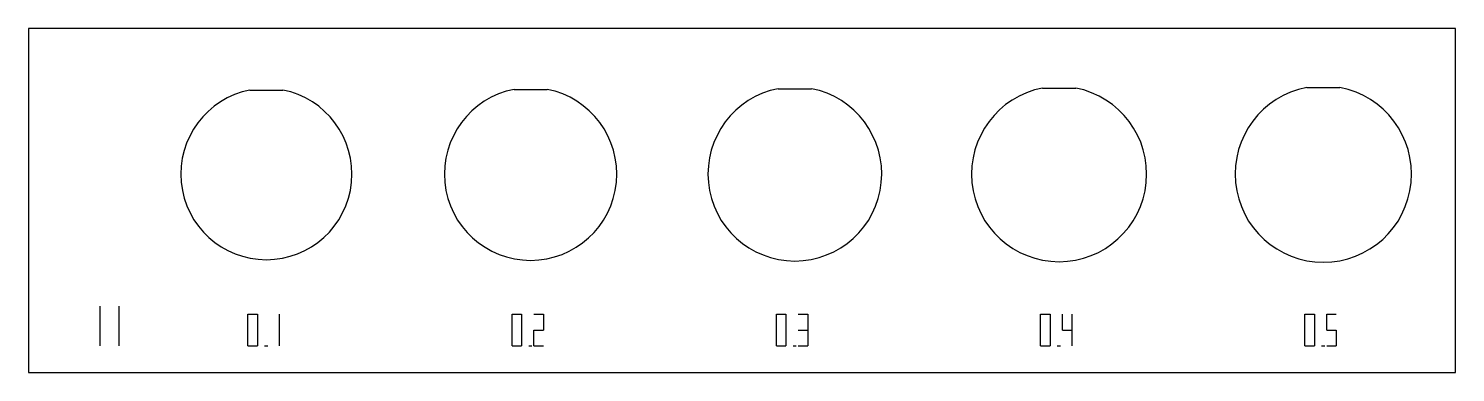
# Model space of a CAD drawing. Extents: x 0 to 108, y 0 to 26.
import ezdxf

# ---------------------------------------------------------------- set-up
doc = ezdxf.new("R2010")
doc.units = 0
doc.layers.add('CUT', color=1, linetype='CONTINUOUS')
doc.layers.add('SCORE', color=5, linetype='CONTINUOUS')

msp = doc.modelspace()

# ---------------------------------------------------------------- linework, layer by layer
at = {"layer": 'CUT'}
for p, q in [((108, 26), (0, 26)), ((0, 26), (0, 0)), ((108, 0), (108, 26)), ((16.7592, 21.355), (19.2408, 21.355)), ((36.7544, 21.405), (39.2456, 21.405)), ((56.7496, 21.455), (59.2504, 21.455)), ((76.7448, 21.505), (79.2552, 21.505)), ((96.74, 21.555), (99.26, 21.555)), ((0, 0), (108, 0))]:
    msp.add_line(p, q, dxfattribs=at)
for centre, radius, start, end in [((18, 15), 6.475, 101.0479, 78.9521), ((38, 15), 6.525, 101.0054, 78.9946), ((58, 15), 6.575, 100.9633, 79.0367), ((78, 15), 6.625, 100.9218, 79.0782), ((98, 15), 6.675, 100.8807, 79.1193)]:
    msp.add_arc(centre, radius, start, end, dxfattribs=at)
at = {"layer": 'SCORE'}
for p, q in [((5.4, 5), (5.4, 3.5)), ((6.825, 5), (6.825, 3.5)), ((16.6035, 4.4), (17.3235, 4.4)), ((16.6035, 3.2), (16.6035, 4.4)), ((17.3235, 4.4), (17.3235, 3.2)), ((18.9765, 4.4), (18.9765, 3.2)), ((36.6035, 4.4), (37.3235, 4.4)), ((36.6035, 3.2), (36.6035, 4.4)), ((37.3235, 4.4), (37.3235, 3.2)), ((38.2565, 4.4), (38.9765, 4.4)), ((38.9765, 4.4), (38.9765, 3.2)), ((56.6035, 4.4), (57.3235, 4.4)), ((56.6035, 3.2), (56.6035, 4.4)), ((57.3235, 4.4), (57.3235, 3.2)), ((58.2565, 4.4), (58.9765, 4.4)), ((58.9765, 4.4), (58.9765, 3.2)), ((76.6035, 4.4), (77.3235, 4.4)), ((76.6035, 3.2), (76.6035, 4.4)), ((77.3235, 4.4), (77.3235, 3.2)), ((78.2565, 3.2), (78.2565, 4.4)), ((78.9765, 4.4), (78.9765, 3.2)), ((96.6035, 4.4), (97.3235, 4.4)), ((96.6035, 3.2), (96.6035, 4.4)), ((97.3235, 4.4), (97.3235, 3.2)), ((98.2565, 4.4), (98.9765, 4.4)), ((98.2565, 3.2), (98.2565, 4.4)), ((5.4, 3.5), (5.4, 2)), ((6.825, 3.5), (6.825, 2)), ((16.6035, 2), (16.6035, 3.2)), ((17.3235, 3.2), (17.3235, 2)), ((18.9765, 3.2), (18.9765, 2)), ((36.6035, 2), (36.6035, 3.2)), ((37.3235, 3.2), (37.3235, 2)), ((38.2565, 3.2), (38.9765, 3.2)), ((38.2565, 2), (38.2565, 3.2)), ((56.6035, 2), (56.6035, 3.2)), ((57.3235, 3.2), (57.3235, 2)), ((58.2565, 3.2), (58.9765, 3.2)), ((58.9765, 3.2), (58.9765, 2)), ((76.6035, 2), (76.6035, 3.2)), ((77.3235, 3.2), (77.3235, 2)), ((78.2565, 3.2), (78.9765, 3.2)), ((78.9765, 3.2), (78.9765, 2)), ((96.6035, 2), (96.6035, 3.2)), ((97.3235, 3.2), (97.3235, 2)), ((98.2565, 3.2), (98.9765, 3.2)), ((98.9765, 3.2), (98.9765, 2)), ((16.6035, 2), (17.3235, 2)), ((17.8635, 2), (18.1035, 2)), ((36.6035, 2), (37.3235, 2)), ((37.8635, 2), (38.1035, 2)), ((38.2565, 2), (38.9765, 2)), ((56.6035, 2), (57.3235, 2)), ((57.8635, 2), (58.1035, 2)), ((58.2565, 2), (58.9765, 2)), ((76.6035, 2), (77.3235, 2)), ((77.8635, 2), (78.1035, 2)), ((96.6035, 2), (97.3235, 2)), ((97.8635, 2), (98.1035, 2)), ((98.2565, 2), (98.9765, 2))]:
    msp.add_line(p, q, dxfattribs=at)

doc.saveas('drawing.dxf')
